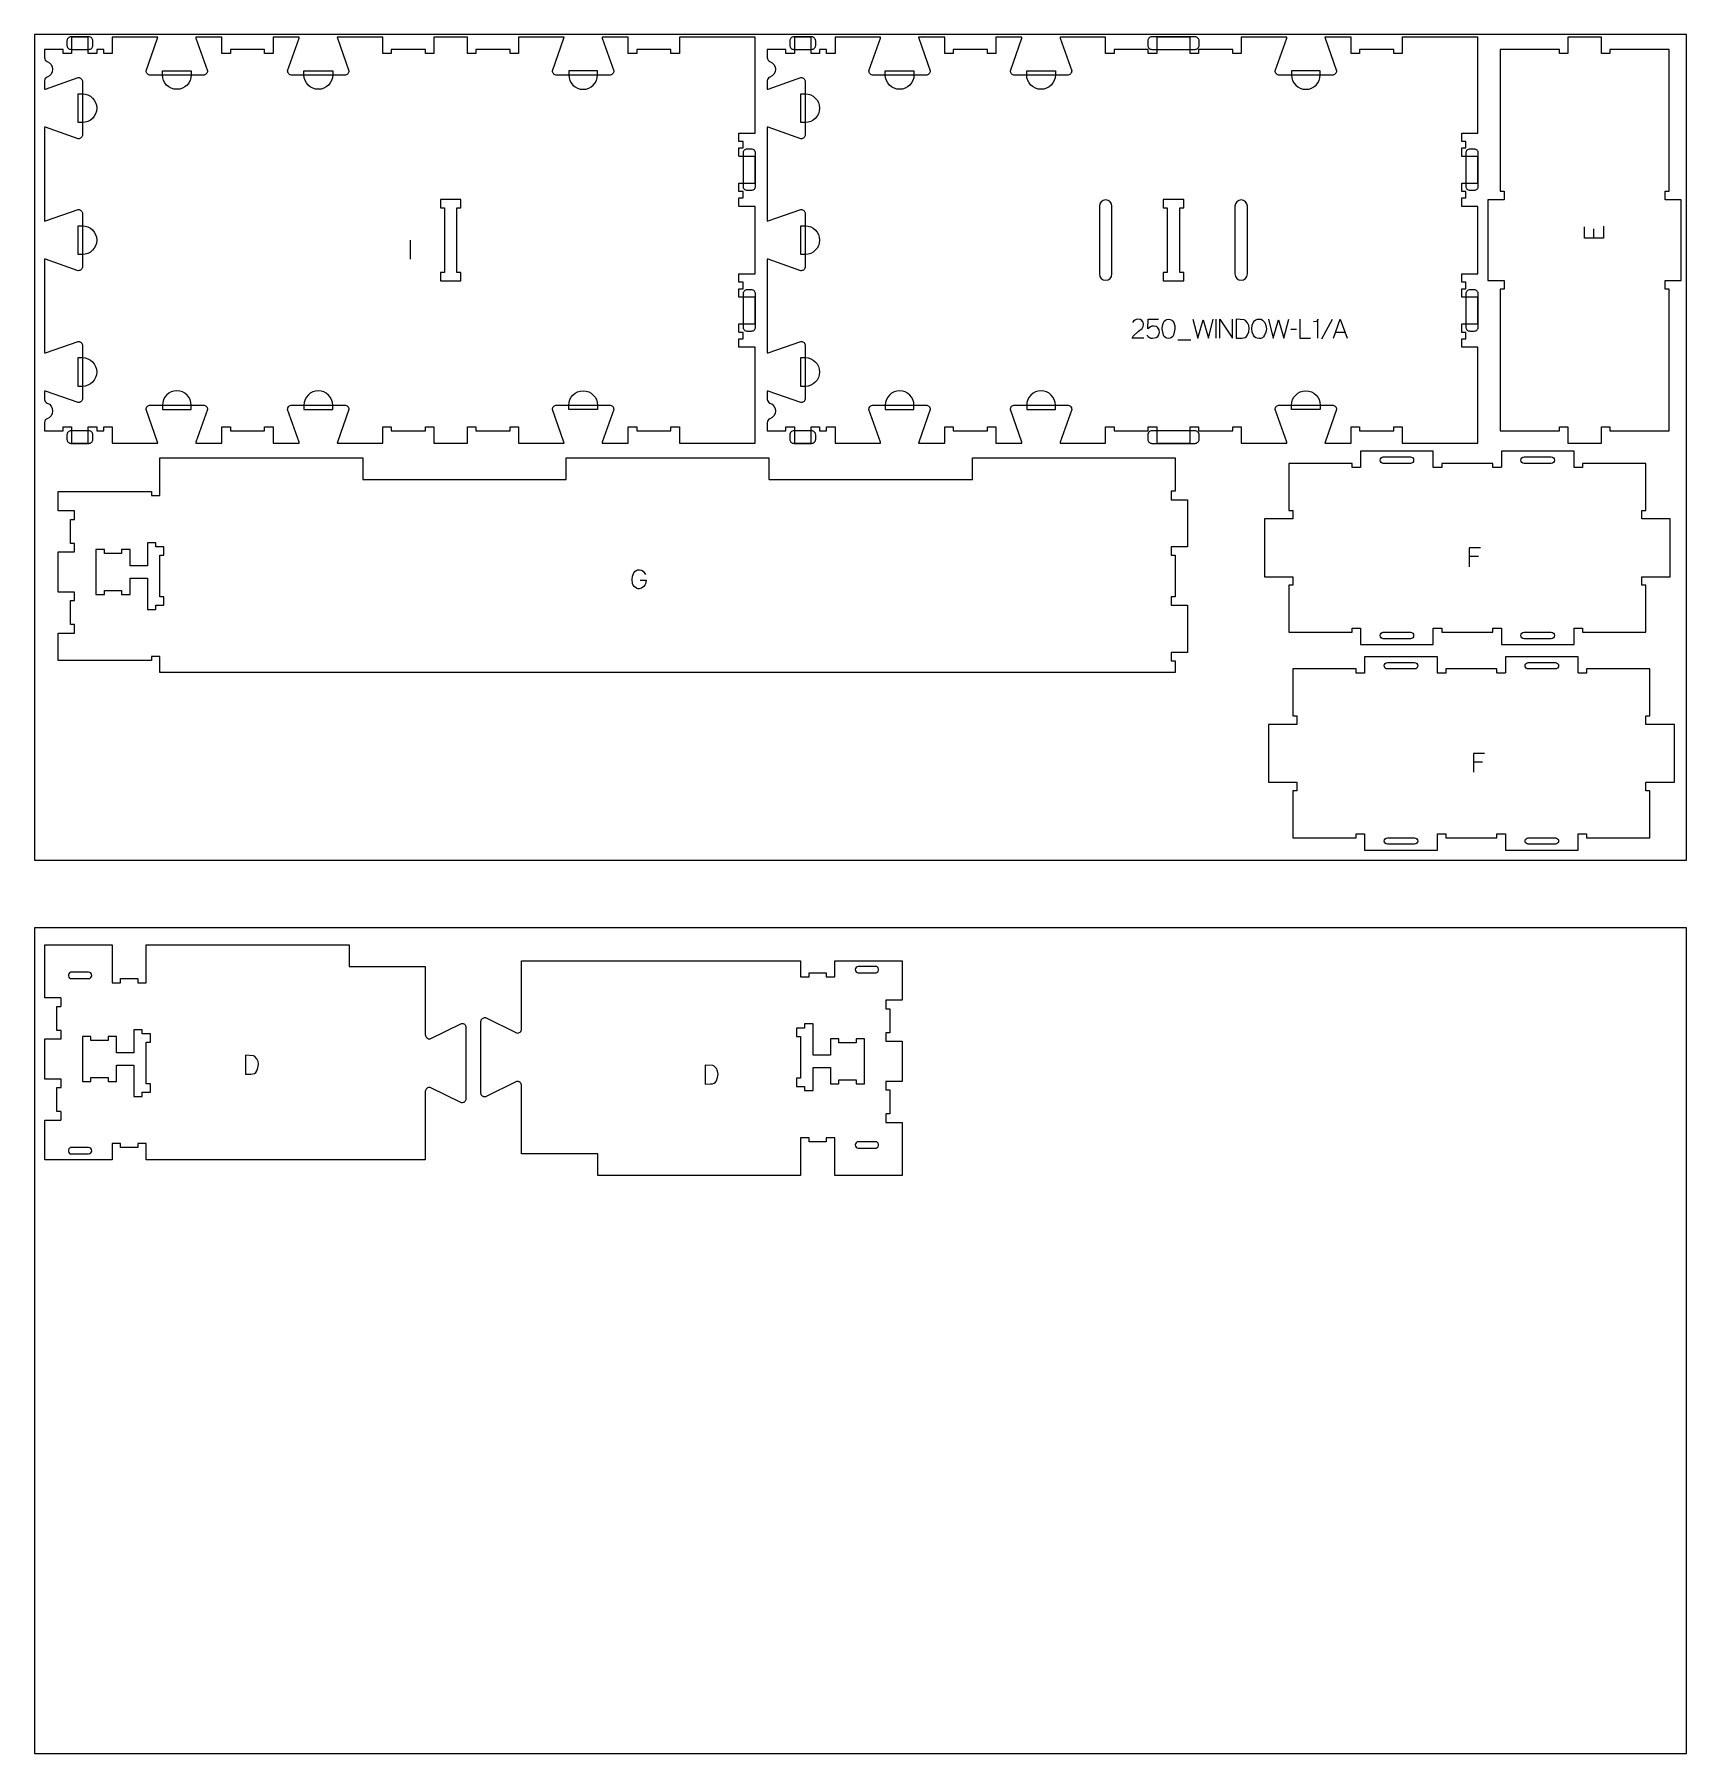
# Model space of a CAD drawing. Header units: millimetres. Extents: x -1220 to 1220, y -1930 to 4127.
# Drawn here: x -1220 to 1220, y -1930 to 610 of the extents above; entities that cross this region are included whole.
import ezdxf

# ---------------------------------------------------------------- set-up
doc = ezdxf.new("R2010")
doc.units = ezdxf.units.MM
for name, color, linetype, true_color in [('0_SHEET_SPRUCEPLY_2440X122', 1, 'Continuous', 0xff0000), ('1_ANYTOOL_1MMDEEP_LABELS_S', 2, 'Continuous', 0xffff00), ('3_ANYTOOL_CUTTHROUGH_INSID', 4, 'Continuous', 0x00ffff), ('4_ANYTOOL_CUTTHROUGH_OUTSI', 5, 'Continuous', 0x0000ff), ('5_ANYTOOL_HALF_MILL_9MM_IN', 3, 'Continuous', 0x00ff00)]:
    doc.layers.add(name, color=color, linetype=linetype, true_color=true_color)

msp = doc.modelspace()

# ---------------------------------------------------------------- linework, layer by layer
at = {"layer": '0_SHEET_SPRUCEPLY_2440X122'}
for points in [[(-1220, 610), (-1220, -610), (1220, -610), (1220, 610)], [(-1220, -710), (-1220, -1930), (1220, -1930), (1220, -710)]]:
    msp.add_lwpolyline(points, close=True, dxfattribs=at)
at = {"layer": '1_ANYTOOL_1MMDEEP_LABELS_S'}
for p, q in [((-665.2, 306.1), (-665.2, 278.1)), ((1082.3, 322.6), (1082.3, 308.9)), ((525, 189.1), (525, 161.1)), ((696.7, 188.7), (680.6, 159.9)), ((468.4, 158.7), (487.7, 158.7)), ((643.8, 174.1), (635.6, 174)), ((701.5, 170), (715.4, 170)), ((912.6, -161.5), (899.1, -161.5)), ((918.6, -465.3), (905.1, -465.3))]:
    msp.add_line(p, q, dxfattribs=at)
for points in [[(1097.3, 326.6), (1097.3, 308.9), (1069.3, 308.9), (1069.3, 325.5)], [(418.4, 161.1), (401.4, 161.2), (402.8, 164.3), (410.7, 171.3), (415.8, 175.7), (417.4, 178.3), (418, 181.4), (417.4, 184.7), (416.7, 186), (415.6, 187.1), (413, 188.6), (409.7, 189.1), (407.1, 188.8), (404.9, 187.9), (403.2, 186.4), (401.8, 184.3)], [(423, 165.5), (424.7, 163.6), (426.7, 162.2), (428.9, 161.4), (431.4, 161.1), (436.8, 162.1), (439, 163.6), (440.6, 166.1), (441.3, 167.9), (441.5, 169.7), (441, 173.3), (439.3, 176.4), (438, 177.6), (436.5, 178.4), (432.8, 179.1), (430.3, 178.8), (428.1, 178), (424.2, 175.1), (424.8, 189.1), (440, 189.1)], [(491, 189.1), (498.2, 161.1), (506, 188.3), (514, 161.1), (521, 189.1)], [(530.6, 161.1), (530.6, 189.1), (549.4, 161.1), (549.4, 189.1)], [(602.4, 189.1), (609.6, 161.1), (617.5, 188.3), (625.4, 161.1), (632.4, 189.1)], [(648.6, 189.1), (648.6, 161.1), (664.6, 161.1)], [(675.5, 161.1), (675.5, 189.1), (675.2, 188.1), (674.7, 187.2), (674, 186.5), (673, 185.9), (669, 185.1)], [(698.3, 161.1), (708.4, 189.1), (718.8, 161.1)], [(915.6, -148.5), (899.1, -148.5), (899.1, -176.5)], [(-325.5, -196.1), (-316.4, -196.2), (-317.4, -201.7), (-318.4, -203.9), (-319.9, -205.7), (-323.3, -208.2), (-327.1, -209), (-328.9, -208.9), (-330.8, -208.2), (-334.1, -205.8), (-335.5, -203.9), (-336.5, -201.5), (-337.3, -195.5), (-336.7, -190.5), (-334.9, -185.7), (-333.4, -183.7), (-331.5, -182.2), (-329.2, -181.3), (-326.4, -181), (-323.4, -181.5), (-321, -183.1), (-317.5, -187.9)], [(921.6, -452.2), (905.1, -452.2), (905.1, -480.2)]]:
    msp.add_lwpolyline(points, dxfattribs=at)
for points in [[(454.9, 189.3), (457.5, 189), (459.6, 187.9), (461.2, 186.3), (462.5, 184.3), (464, 179.6), (464.4, 174.7), (462.4, 165.5), (461.2, 163.5), (459.5, 162), (457.5, 161.1), (454.9, 160.9), (452.4, 161.1), (450.3, 162), (448.7, 163.5), (447.5, 165.5), (445.5, 174.8), (445.9, 179.6), (447.4, 184.3), (448.7, 186.3), (450.3, 187.9), (452.4, 189)], [(555, 189.1), (555, 161.1), (563, 161.2), (565.8, 161.5), (568.2, 162.4), (570.1, 163.8), (571.6, 165.9), (573.4, 170.6), (574, 175.7), (573.5, 180), (571.7, 184), (568.4, 187.5), (566.5, 188.4)], [(589, 189.4), (591.6, 189.1), (593.8, 188), (597, 184.5), (598.8, 179.9), (599.4, 174.9), (598.8, 170.2), (596.8, 165.4), (595.4, 163.3), (593.5, 161.8), (591.3, 160.9), (588.7, 160.7), (586, 161), (583.7, 161.9), (581.9, 163.4), (580.4, 165.5), (578.4, 170.3), (577.8, 175.2), (578.5, 180.2), (580.5, 184.9), (582, 186.9), (584, 188.3), (586.3, 189.1)], [(-908.2, -898.2), (-908.2, -926.2), (-900.2, -926.2), (-897.4, -925.8), (-895, -925), (-893.1, -923.5), (-891.6, -921.5), (-889.8, -916.7), (-889.2, -911.6), (-889.7, -907.3), (-891.5, -903.4), (-894.8, -899.8), (-896.7, -898.9)], [(-229.4, -912.8), (-229.4, -940.8), (-221.5, -940.7), (-218.6, -940.4), (-216.2, -939.5), (-214.3, -938), (-212.8, -936), (-211, -931.2), (-210.4, -926.1), (-211, -921.8), (-212.7, -917.9), (-216, -914.4), (-218, -913.4)]]:
    msp.add_lwpolyline(points, close=True, dxfattribs=at)
at = {"layer": '3_ANYTOOL_CUTTHROUGH_INSID'}
for points in [[(-590, 353.8), (-590, 366.3), (-620.5, 366.3), (-620.5, 353.8), (-614.5, 353.8), (-614.5, 258.3), (-620.5, 258.3), (-620.5, 245.8), (-590, 245.8), (-590, 258.3), (-596, 258.3), (-596, 353.8)], [(477.4, 353.8), (477.4, 366.3), (446.9, 366.3), (446.9, 353.8), (452.9, 353.8), (452.9, 258.3), (446.9, 258.3), (446.9, 245.8), (477.4, 245.8), (477.4, 258.3), (471.4, 258.3), (471.4, 353.8)], [(-1034.7, -233.5), (-1034.7, -233.4), (-1028.7, -233.4), (-1028.7, -220.9), (-1034.7, -220.9), (-1034.7, -159.4), (-1028.7, -159.4), (-1028.7, -146.9), (-1035.2, -146.9), (-1035.2, -147), (-1040.7, -147), (-1040.7, -141), (-1053.2, -141), (-1053.2, -175), (-1078.7, -175), (-1078.7, -151), (-1091.2, -151), (-1091.2, -157), (-1116.7, -157), (-1116.7, -151), (-1129.2, -151), (-1129.2, -217.5), (-1116.7, -217.5), (-1116.7, -211.5), (-1091.2, -211.5), (-1091.2, -217.5), (-1078.7, -217.5), (-1078.7, -193.5), (-1053.2, -193.5), (-1053.2, -239.5), (-1040.7, -239.5), (-1040.7, -233.5)], [(-1048.7, -866.5), (-1060.7, -866.5), (-1060.7, -860.5), (-1073.2, -860.5), (-1073.2, -894.5), (-1098.7, -894.5), (-1098.7, -870.5), (-1111.2, -870.5), (-1111.2, -876.5), (-1136.7, -876.5), (-1136.7, -870.5), (-1149.2, -870.5), (-1149.2, -937), (-1136.7, -937), (-1136.7, -931), (-1111.2, -931), (-1111.2, -937), (-1098.7, -937), (-1098.7, -913), (-1073.2, -913), (-1073.2, -959), (-1060.7, -959), (-1060.7, -953), (-1048.7, -953), (-1048.7, -940.5), (-1054.7, -940.5), (-1054.7, -879), (-1048.7, -879)], [(-94.5, -944.5), (-82.5, -944.5), (-82.5, -950.5), (-70, -950.5), (-70, -916.5), (-44.5, -916.5), (-44.5, -940.5), (-32, -940.5), (-32, -934.5), (-6.5, -934.5), (-6.5, -940.5), (6, -940.5), (6, -874), (-6.5, -874), (-6.5, -880), (-32, -880), (-32, -874), (-44.5, -874), (-44.5, -898), (-70, -898), (-70, -852), (-82.5, -852), (-82.5, -858), (-94.5, -858), (-94.5, -870.5), (-88.5, -870.5), (-88.5, -932), (-94.5, -932)]]:
    msp.add_lwpolyline(points, close=True, dxfattribs=at)
for points in [[(371.4, 256.1), (371.4, 356.1, 1), (352.9, 356.1), (352.9, 256.1, 1)], [(552.9, 256.1, 1), (571.4, 256.1), (571.4, 356.1, 1), (552.9, 356.1)], [(812.1, -23.8), (772.1, -23.8, -1), (772.1, -14.3), (812.1, -14.3, -1)], [(1020.1, -23.8), (980.1, -23.8, -1), (980.1, -14.3), (1020.1, -14.3, -1)], [(812.1, -273.3, -1), (812.1, -282.8), (772.1, -282.8, -1), (772.1, -273.3)], [(1020.1, -273.3, -1), (1020.1, -282.8), (980.1, -282.8, -1), (980.1, -273.3)], [(778.2, -327.5, -1), (778.2, -318), (818.2, -318, -1), (818.2, -327.5)], [(986.2, -327.5, -1), (986.2, -318), (1026.2, -318, -1), (1026.2, -327.5)], [(778.2, -577), (818.2, -577, -1), (818.2, -586.5), (778.2, -586.5, -1)], [(986.2, -577), (1026.2, -577, -1), (1026.2, -586.5), (986.2, -586.5, -1)], [(-1140, -775.5), (-1165.7, -775.5), (-1166.5, -775.6), (-1167.3, -775.9), (-1168, -776.3), (-1169.1, -777.7), (-1169.7, -779.4), (-1169.7, -781.1), (-1169.1, -782.8), (-1168, -784.2), (-1167.3, -784.7), (-1166.5, -785), (-1165.7, -785), (-1140, -785, 1)], [(-3.2, -767, 1), (-3.2, -776.5), (22.5, -776.5), (23.3, -776.4), (24, -776.1), (24.8, -775.7), (25.9, -774.3), (26.4, -772.6), (26.4, -770.9), (25.9, -769.2), (24.8, -767.8), (24, -767.3), (23.3, -767.1), (22.5, -767)], [(-1140, -1044, 1), (-1140, -1034.5), (-1165.7, -1034.5), (-1166.5, -1034.6), (-1167.3, -1034.9), (-1168, -1035.3), (-1169.1, -1036.7), (-1169.7, -1038.4), (-1169.7, -1040.1), (-1169.1, -1041.8), (-1168, -1043.2), (-1167.3, -1043.7), (-1166.5, -1044), (-1165.7, -1044)], [(-3.2, -1035.5), (22.5, -1035.5), (23.3, -1035.4), (24, -1035.1), (24.8, -1034.7), (25.9, -1033.3), (26.4, -1031.6), (26.4, -1029.9), (25.9, -1028.2), (24.8, -1026.8), (24, -1026.3), (23.3, -1026.1), (22.5, -1026), (-3.2, -1026, 1)]]:
    msp.add_lwpolyline(points, format="xyb", close=True, dxfattribs=at)
at = {"layer": '4_ANYTOOL_CUTTHROUGH_OUTSI'}
for points in [[(-381.6, 605.8), (-381.4, 604.4), (-364.5, 556.2), (-364.4, 556.1, -0.414214), (-370.7, 549.8), (-448.7, 549.8, -0.414214), (-454.9, 556.1), (-454.9, 556.2), (-438, 604.5), (-437.8, 605.8), (-505, 605.8), (-505, 582.1, -0.414214), (-505.2, 581.8), (-517.2, 581.8, -0.414214), (-517.5, 582.1), (-517.5, 587.8), (-568, 587.8), (-568, 582.1, -0.414214), (-568.2, 581.8), (-580.2, 581.8, -0.414214), (-580.5, 582.1), (-580.5, 605.8), (-630, 605.8), (-630, 582.1, -0.414214), (-630.2, 581.8), (-642.2, 581.8, -0.414214), (-642.5, 582.1), (-642.5, 587.8), (-693, 587.8), (-693, 582.1, -0.414214), (-693.2, 581.8), (-705.2, 581.8, -0.414214), (-705.5, 582.1), (-705.5, 605.8), (-772.7, 605.8), (-772.4, 604.4), (-755.6, 556.2), (-755.5, 556.1, -0.414214), (-761.8, 549.8), (-839.8, 549.8, -0.414214), (-846, 556.1), (-846, 556.2), (-829.1, 604.5), (-828.9, 605.8), (-867.5, 605.8), (-867.5, 582.1, -0.414214), (-867.7, 581.8), (-879.7, 581.8, -0.414214), (-880, 582.1), (-880, 587.8), (-930.5, 587.8), (-930.5, 582.1, -0.414214), (-930.7, 581.8), (-942.7, 581.8, -0.414214), (-943, 582.1), (-943, 605.8), (-981.6, 605.8), (-981.4, 604.4), (-964.5, 556.2), (-964.4, 556.1, -0.414214), (-970.7, 549.8), (-1048.7, 549.8, -0.414214), (-1054.9, 556.1), (-1054.9, 556.2), (-1038, 604.5), (-1037.8, 605.8), (-1105, 605.8), (-1105, 582.1, -0.414214), (-1105.2, 581.8), (-1117.2, 581.8, -0.414214), (-1117.5, 582.1), (-1117.5, 587.8), (-1128, 587.8), (-1128, 582.1, -0.414214), (-1128.2, 581.8), (-1140.2, 581.8, -0.414214), (-1140.5, 582.1), (-1140.5, 605.8), (-1165, 605.8), (-1165, 582.1, -0.414214), (-1165.2, 581.8), (-1177.2, 581.8, -0.414214), (-1177.5, 582.1), (-1177.5, 587.8), (-1205, 587.8), (-1205, 575.4, 0.317837), (-1201.2, 570, -0.707107), (-1201.2, 546.9, 0.317837), (-1205, 541.5), (-1205, 529.1), (-1203.6, 529.3), (-1155.3, 546.2), (-1155.2, 546.2, -0.414214), (-1149, 540), (-1149, 462, -0.414214), (-1155.2, 455.7), (-1155.3, 455.8), (-1203.6, 472.7), (-1205, 472.9), (-1205, 334.2), (-1203.6, 334.4), (-1155.3, 351.3), (-1155.2, 351.3, -0.414214), (-1149, 345.1), (-1149, 267.1, -0.414214), (-1155.2, 260.8), (-1155.3, 260.9), (-1203.6, 277.8), (-1205, 278), (-1205, 139.3), (-1203.6, 139.5), (-1155.3, 156.4), (-1155.2, 156.4, -0.414214), (-1149, 150.2), (-1149, 72.2, -0.414214), (-1155.2, 65.9), (-1155.3, 66), (-1203.6, 82.9), (-1205, 83.1), (-1205, 70.7, 0.317837), (-1201.2, 65.3, -0.707107), (-1201.2, 42.2, 0.317837), (-1205, 36.7), (-1205, 24.3), (-1177.5, 24.3), (-1177.5, 30.1, -0.414214), (-1177.2, 30.3), (-1165.2, 30.3, -0.414214), (-1165, 30.1), (-1165, 6.3), (-1140.5, 6.3), (-1140.5, 30.1, -0.414214), (-1140.2, 30.3), (-1128.2, 30.3, -0.414214), (-1128, 30.1), (-1128, 24.3), (-1117.5, 24.3), (-1117.5, 30.1, -0.414214), (-1117.2, 30.3), (-1105.2, 30.3, -0.414214), (-1105, 30.1), (-1105, 6.3), (-1037.8, 6.3), (-1038, 7.7), (-1054.9, 56), (-1054.9, 56.1, -0.414214), (-1048.7, 62.3), (-970.7, 62.3, -0.414214), (-964.4, 56.1), (-964.5, 56), (-981.4, 7.7), (-981.6, 6.3), (-943, 6.3), (-943, 30.1, -0.414214), (-942.7, 30.3), (-930.7, 30.3, -0.414214), (-930.5, 30.1), (-930.5, 24.3), (-880, 24.3), (-880, 30.1, -0.414214), (-879.7, 30.3), (-867.7, 30.3, -0.414214), (-867.5, 30.1), (-867.5, 6.3), (-828.9, 6.3), (-829.1, 7.7), (-846, 56), (-846, 56.1, -0.414214), (-839.8, 62.3), (-761.8, 62.3, -0.414214), (-755.5, 56.1), (-755.6, 56), (-772.5, 7.7), (-772.7, 6.3), (-705.5, 6.3), (-705.5, 30.1, -0.414214), (-705.2, 30.3), (-693.2, 30.3, -0.414214), (-693, 30.1), (-693, 24.3), (-642.5, 24.3), (-642.5, 30.1, -0.414214), (-642.2, 30.3), (-630.2, 30.3, -0.414214), (-630, 30.1), (-630, 6.3), (-580.5, 6.3), (-580.5, 30.1, -0.414214), (-580.2, 30.3), (-568.2, 30.3, -0.414214), (-568, 30.1), (-568, 24.3), (-517.5, 24.3), (-517.5, 30.1, -0.414214), (-517.2, 30.3), (-505.2, 30.3, -0.414214), (-505, 30.1), (-505, 6.3), (-437.8, 6.3), (-438, 7.7), (-454.9, 56), (-454.9, 56.1, -0.414214), (-448.7, 62.3), (-370.7, 62.3, -0.414214), (-364.4, 56.1), (-364.5, 56), (-381.4, 7.7), (-381.6, 6.3), (-343, 6.3), (-343, 30.1, -0.414214), (-342.7, 30.3), (-330.7, 30.3, -0.414214), (-330.5, 30.1), (-330.5, 24.3), (-280, 24.3), (-280, 30.1, -0.414214), (-279.7, 30.3), (-267.7, 30.3, -0.414214), (-267.5, 30.1), (-267.5, 6.3), (-155.5, 6.3), (-155.5, 147.8), (-179.2, 147.8, -0.414214), (-179.5, 148.1), (-179.5, 160.1, -0.414214), (-179.2, 160.3), (-173.5, 160.3), (-173.5, 169.8), (-179.2, 169.8, -0.414214), (-179.5, 170.1), (-179.5, 182.1, -0.414214), (-179.2, 182.3), (-155.5, 182.3), (-155.5, 221.8), (-179.2, 221.8, -0.414214), (-179.5, 222.1), (-179.5, 234.1, -0.414214), (-179.2, 234.3), (-173.5, 234.3), (-173.5, 243.8), (-179.2, 243.8, -0.414214), (-179.5, 244.1), (-179.5, 256.1, -0.414214), (-179.2, 256.3), (-155.5, 256.3), (-155.5, 355.8), (-179.2, 355.8, -0.414214), (-179.5, 356.1), (-179.5, 368.1, -0.414214), (-179.2, 368.3), (-173.5, 368.3), (-173.5, 377.8), (-179.2, 377.8, -0.414214), (-179.5, 378.1), (-179.5, 390.1, -0.414214), (-179.2, 390.3), (-155.5, 390.3), (-155.5, 429.8), (-179.2, 429.8, -0.414214), (-179.5, 430.1), (-179.5, 442.1, -0.414214), (-179.2, 442.3), (-173.5, 442.3), (-173.5, 451.8), (-179.2, 451.8, -0.414214), (-179.5, 452.1), (-179.5, 464.1, -0.414214), (-179.2, 464.3), (-155.5, 464.3), (-155.5, 605.8), (-267.5, 605.8), (-267.5, 582.1, -0.414214), (-267.7, 581.8), (-279.7, 581.8, -0.414214), (-280, 582.1), (-280, 587.8), (-330.5, 587.8), (-330.5, 582.1, -0.414214), (-330.7, 581.8), (-342.7, 581.8, -0.414214), (-343, 582.1), (-343, 605.8)], [(703, 556.1, -0.414214), (696.7, 549.8), (618.7, 549.8, -0.414214), (612.5, 556.1), (612.5, 556.2), (629.4, 604.5), (629.6, 605.8), (562.4, 605.8), (562.4, 582.1, -0.414214), (562.2, 581.8), (550.2, 581.8, -0.414214), (549.9, 582.1), (549.9, 587.8), (499.4, 587.8), (499.4, 582.1, -0.414214), (499.2, 581.8), (487.2, 581.8, -0.414214), (486.9, 582.1), (486.9, 605.8), (437.4, 605.8), (437.4, 582.1, -0.414214), (437.2, 581.8), (425.2, 581.8, -0.414214), (424.9, 582.1), (424.9, 587.8), (374.4, 587.8), (374.4, 582.1, -0.414214), (374.2, 581.8), (362.2, 581.8, -0.414214), (361.9, 582.1), (361.9, 605.8), (294.7, 605.8), (295, 604.4), (311.9, 556.2), (311.9, 556.1, -0.414214), (305.6, 549.8), (227.6, 549.8, -0.414214), (221.4, 556.1), (221.4, 556.2), (238.3, 604.5), (238.5, 605.8), (199.9, 605.8), (199.9, 582.1, -0.414214), (199.7, 581.8), (187.7, 581.8, -0.414214), (187.4, 582.1), (187.4, 587.8), (136.9, 587.8), (136.9, 582.1, -0.414214), (136.7, 581.8), (124.7, 581.8, -0.414214), (124.4, 582.1), (124.4, 605.8), (85.8, 605.8), (86.1, 604.4), (103, 556.2), (103, 556.1, -0.414214), (96.7, 549.8), (18.7, 549.8, -0.414214), (12.5, 556.1), (12.5, 556.2), (29.4, 604.5), (29.6, 605.8), (-37.6, 605.8), (-37.6, 582.1, -0.414214), (-37.8, 581.8), (-49.8, 581.8, -0.414214), (-50.1, 582.1), (-50.1, 587.8), (-60.6, 587.8), (-60.6, 582.1, -0.414214), (-60.8, 581.8), (-72.8, 581.8, -0.414214), (-73.1, 582.1), (-73.1, 605.8), (-97.6, 605.8), (-97.6, 582.1, -0.414214), (-97.8, 581.8), (-109.8, 581.8, -0.414214), (-110.1, 582.1), (-110.1, 587.8), (-137.6, 587.8), (-137.6, 575.4, 0.317837), (-133.7, 570, -0.707107), (-133.7, 546.9, 0.317837), (-137.6, 541.5), (-137.6, 529.1), (-136.2, 529.3), (-87.9, 546.2), (-87.8, 546.2, -0.414214), (-81.6, 540), (-81.6, 462, -0.414214), (-87.8, 455.7), (-87.9, 455.8), (-136.2, 472.7), (-137.6, 472.9), (-137.6, 334.2), (-136.2, 334.4), (-87.9, 351.3), (-87.8, 351.3, -0.414214), (-81.6, 345.1), (-81.6, 267.1, -0.414214), (-87.8, 260.8), (-87.9, 260.9), (-136.2, 277.8), (-137.6, 278), (-137.6, 139.3), (-136.2, 139.5), (-87.9, 156.4), (-87.8, 156.4, -0.414214), (-81.6, 150.2), (-81.6, 72.2, -0.414214), (-87.8, 65.9), (-87.9, 66), (-136.2, 82.9), (-137.6, 83.1), (-137.6, 70.7, 0.317837), (-133.7, 65.3, -0.707107), (-133.7, 42.2, 0.317837), (-137.6, 36.7), (-137.6, 24.3), (-110.1, 24.3), (-110.1, 30.1, -0.414214), (-109.8, 30.3), (-97.8, 30.3, -0.414214), (-97.6, 30.1), (-97.6, 6.3), (-73.1, 6.3), (-73.1, 30.1, -0.414214), (-72.8, 30.3), (-60.8, 30.3, -0.414214), (-60.6, 30.1), (-60.6, 24.3), (-50.1, 24.3), (-50.1, 30.1, -0.414214), (-49.8, 30.3), (-37.8, 30.3, -0.414214), (-37.6, 30.1), (-37.6, 6.3), (29.6, 6.3), (29.4, 7.7), (12.5, 56), (12.5, 56.1, -0.414214), (18.7, 62.3), (96.7, 62.3, -0.414214), (103, 56.1), (103, 56), (86.1, 7.7), (85.8, 6.3), (124.4, 6.3), (124.4, 30.1, -0.414214), (124.7, 30.3), (136.7, 30.3, -0.414214), (136.9, 30.1), (136.9, 24.3), (187.4, 24.3), (187.4, 30.1, -0.414214), (187.7, 30.3), (199.7, 30.3, -0.414214), (199.9, 30.1), (199.9, 6.3), (238.5, 6.3), (238.3, 7.7), (221.4, 56), (221.4, 56.1, -0.414214), (227.6, 62.3), (305.6, 62.3, -0.414214), (311.9, 56.1), (311.9, 56), (295, 7.7), (294.7, 6.3), (361.9, 6.3), (361.9, 30.1, -0.414214), (362.2, 30.3), (374.2, 30.3, -0.414214), (374.4, 30.1), (374.4, 24.3), (424.9, 24.3), (424.9, 30.1, -0.414214), (425.2, 30.3), (437.2, 30.3, -0.414214), (437.4, 30.1), (437.4, 6.3), (486.9, 6.3), (486.9, 30.1, -0.414214), (487.2, 30.3), (499.2, 30.3, -0.414214), (499.4, 30.1), (499.4, 24.3), (549.9, 24.3), (549.9, 30.1, -0.414214), (550.2, 30.3), (562.2, 30.3, -0.414214), (562.4, 30.1), (562.4, 6.3), (629.6, 6.3), (629.4, 7.7), (612.5, 56), (612.5, 56.1, -0.414214), (618.7, 62.3), (696.7, 62.3, -0.414214), (703, 56.1), (703, 56), (686.1, 7.7), (685.8, 6.3), (724.4, 6.3), (724.4, 30.1, -0.414214), (724.7, 30.3), (736.7, 30.3, -0.414214), (736.9, 30.1), (736.9, 24.3), (787.4, 24.3), (787.4, 30.1, -0.414214), (787.7, 30.3), (799.7, 30.3, -0.414214), (799.9, 30.1), (799.9, 6.3), (911.9, 6.3), (911.9, 147.8), (888.2, 147.8, -0.414214), (887.9, 148.1), (887.9, 160.1, -0.414214), (888.2, 160.3), (893.9, 160.3), (893.9, 169.8), (888.2, 169.8, -0.414214), (887.9, 170.1), (887.9, 182.1, -0.414214), (888.2, 182.3), (911.9, 182.3), (911.9, 221.8), (888.2, 221.8, -0.414214), (887.9, 222.1), (887.9, 234.1, -0.414214), (888.2, 234.3), (893.9, 234.3), (893.9, 243.8), (888.2, 243.8, -0.414214), (887.9, 244.1), (887.9, 256.1, -0.414214), (888.2, 256.3), (911.9, 256.3), (911.9, 355.8), (888.2, 355.8, -0.414214), (887.9, 356.1), (887.9, 368.1, -0.414214), (888.2, 368.3), (893.9, 368.3), (893.9, 377.8), (888.2, 377.8, -0.414214), (887.9, 378.1), (887.9, 390.1, -0.414214), (888.2, 390.3), (911.9, 390.3), (911.9, 429.8), (888.2, 429.8, -0.414214), (887.9, 430.1), (887.9, 442.1, -0.414214), (888.2, 442.3), (893.9, 442.3), (893.9, 451.8), (888.2, 451.8, -0.414214), (887.9, 452.1), (887.9, 464.1, -0.414214), (888.2, 464.3), (911.9, 464.3), (911.9, 605.8), (799.9, 605.8), (799.9, 582.1, -0.414214), (799.7, 581.8), (787.7, 581.8, -0.414214), (787.4, 582.1), (787.4, 587.8), (736.9, 587.8), (736.9, 582.1, -0.414214), (736.7, 581.8), (724.7, 581.8, -0.414214), (724.4, 582.1), (724.4, 605.8), (685.8, 605.8), (686.1, 604.4), (703, 556.2)], [(1106.6, 582.1, -0.414214), (1106.3, 581.8), (1094.3, 581.8, -0.414214), (1094.1, 582.1), (1094.1, 605.8), (1044.6, 605.8), (1044.6, 582.1, -0.414214), (1044.3, 581.8), (1032.3, 581.8, -0.414214), (1032.1, 582.1), (1032.1, 587.8), (944.6, 587.8), (944.6, 378.3), (950.3, 378.3, -0.414214), (950.6, 378.1), (950.6, 366.1, -0.414214), (950.3, 365.8), (926.6, 365.8), (926.6, 246.3), (950.3, 246.3, -0.414214), (950.6, 246.1), (950.6, 234.1, -0.414214), (950.3, 233.8), (944.6, 233.8), (944.6, 24.3), (1032.1, 24.3), (1032.1, 30.1, -0.414214), (1032.3, 30.3), (1044.3, 30.3, -0.414214), (1044.6, 30.1), (1044.6, 6.3), (1094.1, 6.3), (1094.1, 30.1, -0.414214), (1094.3, 30.3), (1106.3, 30.3, -0.414214), (1106.6, 30.1), (1106.6, 24.3), (1194.1, 24.3), (1194.1, 233.8), (1188.3, 233.8, -0.414214), (1188.1, 234.1), (1188.1, 246.1, -0.414214), (1188.3, 246.3), (1212.1, 246.3), (1212.1, 365.8), (1188.3, 365.8, -0.414214), (1188.1, 366.1), (1188.1, 378.1, -0.414214), (1188.3, 378.3), (1194.1, 378.3), (1194.1, 587.8), (1106.6, 587.8)], [(-1034.7, -309.3, 0.414214), (-1034.9, -309), (-1046.9, -309, 0.414214), (-1047.2, -309.3), (-1047.2, -315), (-1184.7, -315), (-1184.7, -274.5), (-1160.9, -274.5, 0.414214), (-1160.7, -274.3), (-1160.7, -262.3, 0.414214), (-1160.9, -262), (-1166.7, -262), (-1166.7, -226.5), (-1160.9, -226.5, 0.414214), (-1160.7, -226.3), (-1160.7, -214.3, 0.414214), (-1160.9, -214), (-1184.7, -214), (-1184.7, -154.5), (-1160.9, -154.5, 0.414214), (-1160.7, -154.3), (-1160.7, -142.3, 0.414214), (-1160.9, -142), (-1166.7, -142), (-1166.7, -106.5), (-1160.9, -106.5, 0.414214), (-1160.7, -106.3), (-1160.7, -94.3, 0.414214), (-1160.9, -94), (-1184.7, -94), (-1184.7, -65.5), (-1047.2, -65.5), (-1047.2, -71.3, 0.414214), (-1046.9, -71.5), (-1034.9, -71.5, 0.414214), (-1034.7, -71.3), (-1034.7, -15.5), (-735.2, -15.5), (-735.2, -47.2, 0.414214), (-734.9, -47.5), (-434.9, -47.5, 0.414214), (-434.7, -47.2), (-434.7, -15.5), (-135.2, -15.5), (-135.2, -47.2, 0.414214), (-134.9, -47.5), (165.1, -47.5, 0.414214), (165.3, -47.2), (165.3, -15.5), (464.8, -15.5), (464.8, -65), (459.1, -65, 0.414214), (458.8, -65.2), (458.8, -77.2, 0.414214), (459.1, -77.5), (482.8, -77.5), (482.8, -147), (459.1, -147, 0.414214), (458.8, -147.2), (458.8, -159.2, 0.414214), (459.1, -159.5), (464.8, -159.5), (464.8, -221), (459.1, -221, 0.414214), (458.8, -221.2), (458.8, -233.2, 0.414214), (459.1, -233.5), (482.8, -233.5), (482.8, -303), (459.1, -303, 0.414214), (458.8, -303.2), (458.8, -315.2, 0.414214), (459.1, -315.5), (464.8, -315.5), (464.8, -333), (-1034.7, -333)], [(725.9, -267.5, -0.414214), (726.1, -267.3), (738.1, -267.3, -0.414214), (738.4, -267.5), (738.4, -291.3), (845.9, -291.3), (845.9, -267.5, -0.414214), (846.1, -267.3), (858.1, -267.3, -0.414214), (858.4, -267.5), (858.4, -273.3), (933.9, -273.3), (933.9, -267.5, -0.414214), (934.1, -267.3), (946.1, -267.3, -0.414214), (946.4, -267.5), (946.4, -291.3), (1053.9, -291.3), (1053.9, -267.5, -0.414214), (1054.1, -267.3), (1066.1, -267.3, -0.414214), (1066.4, -267.5), (1066.4, -273.3), (1159.9, -273.3), (1159.9, -203.8), (1154.1, -203.8, -0.414214), (1153.9, -203.5), (1153.9, -191.5, -0.414214), (1154.1, -191.3), (1195.9, -191.3), (1195.9, -105.8), (1154.1, -105.8, -0.414214), (1153.9, -105.5), (1153.9, -93.5, -0.414214), (1154.1, -93.3), (1159.9, -93.3), (1159.9, -23.8), (1066.4, -23.8), (1066.4, -29.5, -0.414214), (1066.1, -29.8), (1054.1, -29.8, -0.414214), (1053.9, -29.5), (1053.9, -5.8), (946.4, -5.8), (946.4, -29.5, -0.414214), (946.1, -29.8), (934.1, -29.8, -0.414214), (933.9, -29.5), (933.9, -23.8), (858.4, -23.8), (858.4, -29.5, -0.414214), (858.1, -29.8), (846.1, -29.8, -0.414214), (845.9, -29.5), (845.9, -5.8), (738.4, -5.8), (738.4, -29.5, -0.414214), (738.1, -29.8), (726.1, -29.8, -0.414214), (725.9, -29.5), (725.9, -23.8), (632.4, -23.8), (632.4, -93.3), (638.1, -93.3, -0.414214), (638.4, -93.5), (638.4, -105.5, -0.414214), (638.1, -105.8), (596.4, -105.8), (596.4, -191.3), (638.1, -191.3, -0.414214), (638.4, -191.5), (638.4, -203.5, -0.414214), (638.1, -203.8), (632.4, -203.8), (632.4, -273.3), (725.9, -273.3)], [(1072.4, -333.2, -0.414214), (1072.2, -333.5), (1060.2, -333.5, -0.414214), (1059.9, -333.2), (1059.9, -309.5), (952.4, -309.5), (952.4, -333.2, -0.414214), (952.2, -333.5), (940.2, -333.5, -0.414214), (939.9, -333.2), (939.9, -327.5), (864.4, -327.5), (864.4, -333.2, -0.414214), (864.2, -333.5), (852.2, -333.5, -0.414214), (851.9, -333.2), (851.9, -309.5), (744.4, -309.5), (744.4, -333.2, -0.414214), (744.2, -333.5), (732.2, -333.5, -0.414214), (731.9, -333.2), (731.9, -327.5), (638.4, -327.5), (638.4, -397), (644.2, -397, -0.414214), (644.4, -397.2), (644.4, -409.2, -0.414214), (644.2, -409.5), (602.4, -409.5), (602.4, -495), (644.2, -495, -0.414214), (644.4, -495.2), (644.4, -507.2, -0.414214), (644.2, -507.5), (638.4, -507.5), (638.4, -577), (731.9, -577), (731.9, -571.2, -0.414214), (732.2, -571), (744.2, -571, -0.414214), (744.4, -571.2), (744.4, -595), (851.9, -595), (851.9, -571.2, -0.414214), (852.2, -571), (864.2, -571, -0.414214), (864.4, -571.2), (864.4, -577), (939.9, -577), (939.9, -571.2, -0.414214), (940.2, -571), (952.2, -571, -0.414214), (952.4, -571.2), (952.4, -595), (1059.9, -595), (1059.9, -571.2, -0.414214), (1060.2, -571), (1072.2, -571, -0.414214), (1072.4, -571.2), (1072.4, -577), (1165.9, -577), (1165.9, -507.5), (1160.2, -507.5, -0.414214), (1159.9, -507.2), (1159.9, -495.2, -0.414214), (1160.2, -495), (1201.9, -495), (1201.9, -409.5), (1160.2, -409.5, -0.414214), (1159.9, -409.2), (1159.9, -397.2, -0.414214), (1160.2, -397), (1165.9, -397), (1165.9, -327.5), (1072.4, -327.5)], [(-1204.7, -1052.5), (-1204.7, -994), (-1181, -994, 0.414214), (-1180.7, -993.8), (-1180.7, -981.8, 0.414214), (-1181, -981.5), (-1186.7, -981.5), (-1186.7, -946), (-1181, -946, 0.414214), (-1180.7, -945.8), (-1180.7, -933.8, 0.414214), (-1181, -933.5), (-1204.7, -933.5), (-1204.7, -874), (-1181, -874, 0.414214), (-1180.7, -873.8), (-1180.7, -861.8, 0.414214), (-1181, -861.5), (-1186.7, -861.5), (-1186.7, -826), (-1181, -826, 0.414214), (-1180.7, -825.8), (-1180.7, -813.8, 0.414214), (-1181, -813.5), (-1204.7, -813.5), (-1204.7, -735), (-1105.2, -735), (-1105.2, -790.8, 0.414214), (-1105, -791), (-1093, -791, 0.414214), (-1092.7, -790.8), (-1092.7, -785), (-1067.2, -785), (-1067.2, -790.8, 0.414214), (-1067, -791), (-1055, -791, 0.414214), (-1054.7, -790.8), (-1054.7, -735), (-755.2, -735), (-755.2, -766.8, 0.414214), (-755, -767), (-642.7, -767), (-642.7, -867.7, 0.463455), (-635.5, -873.9), (-635.4, -873.8), (-589.4, -851.2, -0.461531), (-582.7, -856.9), (-582.7, -962.7, -0.461531), (-589.4, -968.4), (-635.4, -945.7), (-635.5, -945.7, 0.463455), (-642.7, -951.9), (-642.7, -1052.5), (-1054.7, -1052.5), (-1054.7, -1028.8, 0.414214), (-1055, -1028.5), (-1067, -1028.5, 0.414214), (-1067.2, -1028.8), (-1067.2, -1034.5), (-1092.7, -1034.5), (-1092.7, -1028.8, 0.414214), (-1093, -1028.5), (-1105, -1028.5, 0.414214), (-1105.2, -1028.8), (-1105.2, -1052.5)], [(61.5, -758.5), (61.5, -817), (37.8, -817, 0.414214), (37.5, -817.2), (37.5, -829.2, 0.414214), (37.8, -829.5), (43.5, -829.5), (43.5, -865), (37.8, -865, 0.414214), (37.5, -865.2), (37.5, -877.2, 0.414214), (37.8, -877.5), (61.5, -877.5), (61.5, -937), (37.8, -937, 0.414214), (37.5, -937.2), (37.5, -949.2, 0.414214), (37.8, -949.5), (43.5, -949.5), (43.5, -985), (37.8, -985, 0.414214), (37.5, -985.2), (37.5, -997.2, 0.414214), (37.8, -997.5), (61.5, -997.5), (61.5, -1076), (-38, -1076), (-38, -1020.2, 0.414214), (-38.2, -1020), (-50.2, -1020, 0.414214), (-50.5, -1020.2), (-50.5, -1026), (-76, -1026), (-76, -1020.2, 0.414214), (-76.2, -1020), (-88.2, -1020, 0.414214), (-88.5, -1020.2), (-88.5, -1076), (-388, -1076), (-388, -1044.2, 0.414214), (-388.2, -1044), (-500.5, -1044), (-500.5, -943.3, 0.463455), (-507.8, -937.1), (-507.8, -937.2), (-553.8, -959.8, -0.461531), (-560.5, -954.1), (-560.5, -848.3, -0.461531), (-553.8, -842.6), (-507.8, -865.3), (-507.8, -865.3, 0.463455), (-500.5, -859.1), (-500.5, -758.5), (-88.5, -758.5), (-88.5, -782.2, 0.414214), (-88.2, -782.5), (-76.2, -782.5, 0.414214), (-76, -782.2), (-76, -776.5), (-50.5, -776.5), (-50.5, -782.2, 0.414214), (-50.2, -782.5), (-38.2, -782.5, 0.414214), (-38, -782.2), (-38, -758.5)]]:
    msp.add_lwpolyline(points, format="xyb", close=True, dxfattribs=at)
at = {"layer": '5_ANYTOOL_HALF_MILL_9MM_IN'}
for points in [[(-1165.9, 606.3, 0.414214), (-1171.9, 600.3), (-1171.9, 593.8, 0.414214), (-1165.9, 587.8), (-1139.6, 587.8, 0.414214), (-1133.6, 593.8), (-1133.6, 600.3, 0.414214), (-1139.6, 606.3)], [(-98.4, 606.3, 0.414214), (-104.4, 600.3), (-104.4, 593.8, 0.414214), (-98.4, 587.8), (-72.2, 587.8, 0.414214), (-66.2, 593.8), (-66.2, 600.3, 0.414214), (-72.2, 606.3)], [(430.3, 606.3, 0.414214), (424.3, 600.3), (424.3, 593.8, 0.414214), (430.3, 587.8), (494.1, 587.8, 0.414214), (500.1, 593.8), (500.1, 600.3, 0.414214), (494.1, 606.3)], [(-988.4, 550.1, -1), (-1030.9, 550.1), (-1030.9, 556.3), (-988.4, 556.3)], [(-779.5, 550.1, -1), (-822, 550.1), (-822, 556.3), (-779.5, 556.3)], [(-430.9, 550.1, 1), (-388.4, 550.1), (-388.4, 556.3), (-430.9, 556.3)], [(79, 550.1, -1), (36.5, 550.1), (36.5, 556.3), (79, 556.3)], [(287.9, 550.1, -1), (245.4, 550.1), (245.4, 556.3), (287.9, 556.3)], [(636.5, 550.1, 1), (679, 550.1), (679, 556.3), (636.5, 556.3)], [(-1149.2, 522.2, -1), (-1149.2, 479.7), (-1155.5, 479.7), (-1155.5, 522.2)], [(-81.8, 522.2, -1), (-81.8, 479.7), (-88.1, 479.7), (-88.1, 522.2)], [(-167.5, 440.5, 0.414214), (-173.5, 434.5), (-173.5, 385.7, 0.414214), (-167.5, 379.7), (-161, 379.7, 0.414214), (-155, 385.7), (-155, 434.5, 0.414214), (-161, 440.5)], [(899.9, 440.5, 0.414214), (893.9, 434.5), (893.9, 385.7, 0.414214), (899.9, 379.7), (906.4, 379.7, 0.414214), (912.4, 385.7), (912.4, 434.5, 0.414214), (906.4, 440.5)], [(-1149.2, 327.3, -1), (-1149.2, 284.8), (-1155.5, 284.8), (-1155.5, 327.3)], [(-81.8, 327.3, -1), (-81.8, 284.8), (-88.1, 284.8), (-88.1, 327.3)], [(-167.5, 232.5, 0.414214), (-173.5, 226.5), (-173.5, 177.7, 0.414214), (-167.5, 171.7), (-161, 171.7, 0.414214), (-155, 177.7), (-155, 226.5, 0.414214), (-161, 232.5)], [(899.9, 232.5, 0.414214), (893.9, 226.5), (893.9, 177.7, 0.414214), (899.9, 171.7), (906.4, 171.7, 0.414214), (912.4, 177.7), (912.4, 226.5, 0.414214), (906.4, 232.5)], [(-1149.2, 132.4, -1), (-1149.2, 89.9), (-1155.5, 89.9), (-1155.5, 132.4)], [(-81.8, 132.4, -1), (-81.8, 89.9), (-88.1, 89.9), (-88.1, 132.4)], [(-988.4, 62.1, 1), (-1030.9, 62.1), (-1030.9, 55.8), (-988.4, 55.8)], [(-779.5, 62.1, 1), (-822, 62.1), (-822, 55.8), (-779.5, 55.8)], [(-430.9, 62.1, -1), (-388.4, 62.1), (-388.4, 55.8), (-430.9, 55.8)], [(79, 62.1, 1), (36.5, 62.1), (36.5, 55.8), (79, 55.8)], [(287.9, 62.1, 1), (245.4, 62.1), (245.4, 55.8), (287.9, 55.8)], [(636.5, 62.1, -1), (679, 62.1), (679, 55.8), (636.5, 55.8)], [(-1165.9, 24.3, 0.414214), (-1171.9, 18.3), (-1171.9, 11.8, 0.414214), (-1165.9, 5.8), (-1139.6, 5.8, 0.414214), (-1133.6, 11.8), (-1133.6, 18.3, 0.414214), (-1139.6, 24.3)], [(-98.4, 24.3, 0.414214), (-104.4, 18.3), (-104.4, 11.8, 0.414214), (-98.4, 5.8), (-72.2, 5.8, 0.414214), (-66.2, 11.8), (-66.2, 18.3, 0.414214), (-72.2, 24.3)], [(430.3, 24.3, 0.414214), (424.3, 18.3), (424.3, 11.8, 0.414214), (430.3, 5.8), (494.1, 5.8, 0.414214), (500.1, 11.8), (500.1, 18.3, 0.414214), (494.1, 24.3)]]:
    msp.add_lwpolyline(points, format="xyb", close=True, dxfattribs=at)

doc.saveas('drawing.dxf')
